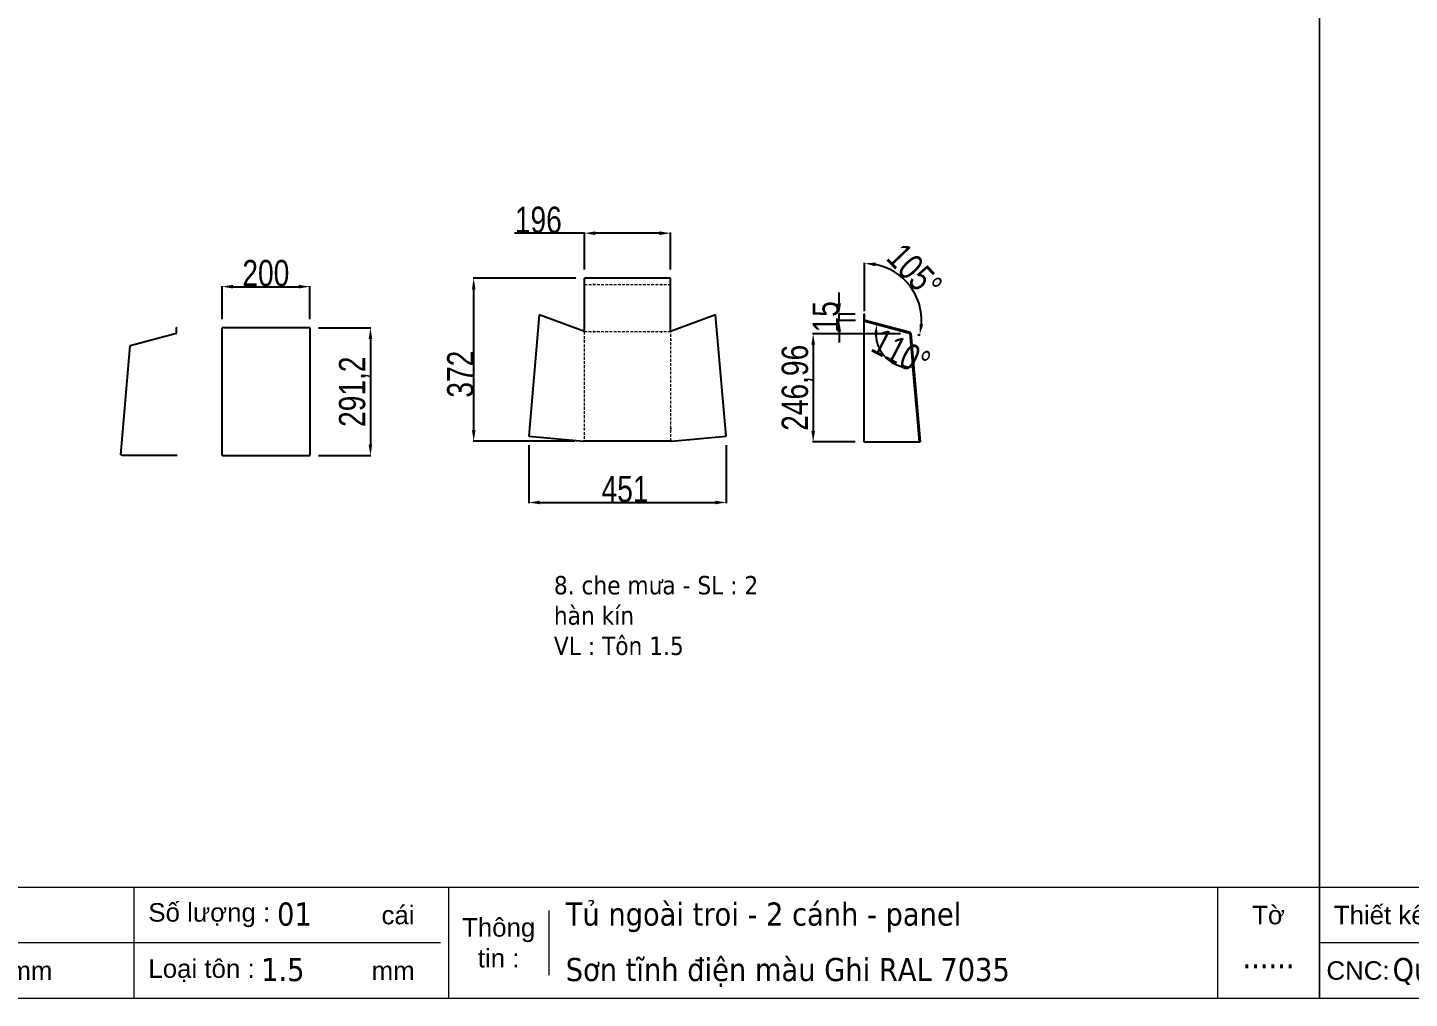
# Model space of a CAD drawing. Header units: inches. Extents: x 21 to 136330, y 8 to 58290.
# Drawn here: x 42607 to 45759, y 40855 to 43071 of the extents above; entities that cross this region are included whole.
import ezdxf
from ezdxf.enums import TextEntityAlignment as Align

# ---------------------------------------------------------------- set-up
doc = ezdxf.new("R2010")
doc.units = ezdxf.units.IN
doc.header["$MEASUREMENT"] = 0
doc.linetypes.add('HIDDEN', pattern=[9.525, 6.35, -3.175])
doc.layers.add('0 TĂNG CỨNG', color=7, linetype='Continuous', lineweight=15)
doc.layers.add('@.0.DM. NÉT ĐỨT', color=8, linetype='HIDDEN', lineweight=9)
doc.layers.add('@.0.DM. NÉT CHÍNH', color=7, linetype='Continuous')
doc.layers.add('@.0.DM. NÉT CHÍNH @ 1', color=7, linetype='Continuous')
doc.layers.add('@.DM. KÍCH THƯỚC', color=8, linetype='Continuous', transparency=0.2)
doc.layers.add('@.DM. KÍCH THƯỚC @ 1', color=8, linetype='Continuous', transparency=0.2)
doc.styles.add('ARIAL', font='arial.ttf')
doc.styles.add('Note Text (ISO)', font='tahoma.ttf')
doc.styles.add('roman', font='roman.shx', dxfattribs={"width": 0.8})
doc.styles.add('Tahoma (Input Text)', font='tahoma.ttf')
doc.dimstyles.new('Kích thước Duy Mạnh', dxfattribs={"dimtxt": 30, "dimasz": 25, "dimexe": 1.25, "dimexo": 20, "dimtad": 1, "dimdec": 1, "dimtxsty": 'roman', "dimcen": 2.5, "dimclrd": 8, "dimclre": 8, "dimclrt": 2, "dimadec": 0, "dimazin": 0, "dimtfac": 1, "dimtdec": 1, "dimtix": 1, "dimtmove": 0, "dimatfit": 3, "dimfxl": 1, "dimtfillclr": 1, "dimarcsym": 0})

# ---------------------------------------------------------------- blocks, each defined once
blk = doc.blocks.new('*D816')
at = {"layer": '@.DM. KÍCH THƯỚC', "lineweight": -2, "transparency": 16777216}
for p, q in [((43877.2, 42601.5), (43717.7, 42601.5)), ((44048.2, 42601.5), (43902.2, 42601.5))]:
    blk.add_line(p, q, dxfattribs=at)
at = {"layer": '@.DM. KÍCH THƯỚC', "color": 8, "lineweight": -2, "transparency": 16777216}
for p, q in [((43877.2, 42518.7), (43877.2, 42602.7)), ((44073.2, 42518.7), (44073.2, 42602.7))]:
    blk.add_line(p, q, dxfattribs=at)
at = {"layer": '@.DM. KÍCH THƯỚC', "transparency": 16777216}
for points in [[(43902.2, 42605.6), (43902.2, 42597.3), (43877.2, 42601.5)], [(44048.2, 42605.6), (44048.2, 42597.3), (44073.2, 42601.5)]]:
    blk.add_solid(points, dxfattribs=at)
at = {"layer": 'Defpoints', "color": 0, "transparency": 16777216}
for p in [(43877.2, 42601.5), (43877.2, 42498.7), (44073.2, 42498.7)]:
    blk.add_point(p, dxfattribs=at)
at = {"layer": '@.DM. KÍCH THƯỚC', "color": 2, "transparency": 16777216, "insert": (43718.3, 42662.1), "char_height": 60, "attachment_point": 1, "style": 'roman'}
blk.add_mtext('196', dxfattribs=at)
blk = doc.blocks.new('*D817')
at = {"layer": '@.0.DM. NÉT CHÍNH', "color": 8, "lineweight": -2, "transparency": 16777216}
for p, q in [((43749.8, 42118), (43749.8, 41985.6)), ((44200.5, 42118), (44200.5, 41985.6))]:
    blk.add_line(p, q, dxfattribs=at)
at = {"layer": '@.0.DM. NÉT CHÍNH', "lineweight": -2, "transparency": 16777216}
blk.add_line((43774.8, 41986.8), (44175.5, 41986.8), dxfattribs=at)
at = {"layer": '@.0.DM. NÉT CHÍNH', "transparency": 16777216}
for points in [[(43774.8, 41991), (43774.8, 41982.7), (43749.8, 41986.8)], [(44175.5, 41991), (44175.5, 41982.7), (44200.5, 41986.8)]]:
    blk.add_solid(points, dxfattribs=at)
at = {"layer": 'Defpoints', "color": 0, "transparency": 16777216}
for p in [(43749.8, 42138), (44200.5, 42138), (44200.5, 41986.8)]:
    blk.add_point(p, dxfattribs=at)
at = {"layer": '@.0.DM. NÉT CHÍNH', "color": 2, "transparency": 16777216, "insert": (43916.1, 42047.5), "char_height": 60, "attachment_point": 1, "style": 'roman'}
blk.add_mtext('451', dxfattribs=at)
blk = doc.blocks.new('*D818')
at = {"layer": '@.DM. KÍCH THƯỚC', "color": 8, "lineweight": -2, "transparency": 16777216}
for p, q in [((43857.2, 42498.7), (43623.2, 42498.7)), ((43854.8, 42127), (43623.2, 42127))]:
    blk.add_line(p, q, dxfattribs=at)
at = {"layer": '@.DM. KÍCH THƯỚC', "lineweight": -2, "transparency": 16777216}
blk.add_line((43624.4, 42152), (43624.4, 42473.7), dxfattribs=at)
at = {"layer": '@.DM. KÍCH THƯỚC', "transparency": 16777216}
for points in [[(43620.3, 42473.7), (43628.6, 42473.7), (43624.4, 42498.7)], [(43620.3, 42152), (43628.6, 42152), (43624.4, 42127)]]:
    blk.add_solid(points, dxfattribs=at)
at = {"layer": 'Defpoints', "color": 0, "transparency": 16777216}
for p in [(43624.4, 42498.7), (43877.2, 42498.7), (43874.8, 42127)]:
    blk.add_point(p, dxfattribs=at)
at = {"layer": '@.DM. KÍCH THƯỚC', "color": 2, "transparency": 16777216, "insert": (43563.8, 42226.1), "char_height": 60, "attachment_point": 1, "rotation": 90, "style": 'roman'}
blk.add_mtext('372', dxfattribs=at)
blk = doc.blocks.new('*D819')
at = {"layer": '@.DM. KÍCH THƯỚC', "lineweight": -2, "transparency": 16777216}
for p, q in [((44458, 42441.4), (44458, 42466.4)), ((44458, 42401.9), (44458, 42416.4)), ((44458, 42376.9), (44458, 42351.9))]:
    blk.add_line(p, q, dxfattribs=at)
at = {"layer": '@.DM. KÍCH THƯỚC', "color": 8, "lineweight": -2, "transparency": 16777216}
for p, q in [((44494.4, 42416.4), (44456.8, 42416.4)), ((44495, 42401.9), (44456.8, 42401.9))]:
    blk.add_line(p, q, dxfattribs=at)
at = {"layer": '@.DM. KÍCH THƯỚC', "transparency": 16777216}
for points in [[(44453.8, 42441.4), (44462.2, 42441.4), (44458, 42416.4)], [(44453.8, 42376.9), (44462.2, 42376.9), (44458, 42401.9)]]:
    blk.add_solid(points, dxfattribs=at)
at = {"layer": 'Defpoints', "color": 0, "transparency": 16777216}
for p in [(44458, 42416.4), (44514.4, 42416.4), (44515, 42401.9)]:
    blk.add_point(p, dxfattribs=at)
at = {"layer": '@.DM. KÍCH THƯỚC', "color": 2, "transparency": 16777216, "insert": (44397.4, 42374.9), "char_height": 60, "attachment_point": 1, "rotation": 90, "style": 'roman'}
blk.add_mtext('15', dxfattribs=at)
blk = doc.blocks.new('*D820')
at = {"layer": '@.DM. KÍCH THƯỚC', "color": 8, "lineweight": -2, "transparency": 16777216}
for p, q in [((44515.9, 42423.7), (44515.9, 42533.8)), ((44637.3, 42370), (44642.7, 42368.6))]:
    blk.add_line(p, q, dxfattribs=at)
at = {"layer": '@.DM. KÍCH THƯỚC', "lineweight": -2, "transparency": 16777216}
blk.add_arc((44515.9, 42402.6), 130, 356.0362, 78.9638, dxfattribs=at)
at = {"layer": '@.DM. KÍCH THƯỚC', "transparency": 16777216}
for points in [[(44540.4, 42526), (44541.2, 42534.3), (44515.9, 42532.6)], [(44649.7, 42392.9), (44641.5, 42394.3), (44641.5, 42368.9)]]:
    blk.add_solid(points, dxfattribs=at)
at = {"layer": 'Defpoints', "color": 0, "transparency": 16777216}
for p in [(44638.1, 42447), (44515.9, 42403.7), (44515.9, 42402.6), (44618, 42375.2)]:
    blk.add_point(p, dxfattribs=at)
at = {"layer": '@.DM. KÍCH THƯỚC', "color": 2, "transparency": 16777216, "insert": (44606.2, 42583.9), "char_height": 60, "attachment_point": 1, "rotation": 313.7588, "style": 'roman'}
blk.add_mtext('105°', dxfattribs=at)
blk = doc.blocks.new('*D821')
at = {"layer": '@.DM. KÍCH THƯỚC', "color": 8, "lineweight": -2, "transparency": 16777216}
for p, q in [((44536, 42395.6), (44545.1, 42393.2)), ((44639.6, 42145.1), (44626.4, 42296.3))]:
    blk.add_line(p, q, dxfattribs=at)
at = {"layer": '@.DM. KÍCH THƯỚC', "lineweight": -2, "transparency": 16777216}
blk.add_arc((44619.7, 42373.2), 78.5, 183.3328, 256.6672, dxfattribs=at)
at = {"layer": '@.DM. KÍCH THƯỚC', "transparency": 16777216}
for points in [[(44537.2, 42369.1), (44545.5, 42368.2), (44543.9, 42393.5)], [(44601.9, 42301), (44601.3, 42292.7), (44626.5, 42295)]]:
    blk.add_solid(points, dxfattribs=at)
at = {"layer": 'Defpoints', "color": 0, "transparency": 16777216}
for p in [(44516.6, 42400.8), (44619.7, 42373.2), (44546.7, 42344.2), (44641.4, 42125.2)]:
    blk.add_point(p, dxfattribs=at)
at = {"layer": '@.DM. KÍCH THƯỚC', "color": 2, "transparency": 16777216, "insert": (44554.6, 42386.9), "char_height": 60, "attachment_point": 1, "rotation": 332.5218, "style": 'roman'}
blk.add_mtext('110°', dxfattribs=at)
blk = doc.blocks.new('*D872')
at = {"layer": '@.0.DM. NÉT CHÍNH', "color": 8, "lineweight": -2, "transparency": 16777216}
for p, q in [((44598.3, 42372), (44397.5, 42372)), ((44494.4, 42125.1), (44397.5, 42125.1))]:
    blk.add_line(p, q, dxfattribs=at)
at = {"layer": '@.0.DM. NÉT CHÍNH', "lineweight": -2, "transparency": 16777216}
blk.add_line((44398.8, 42347), (44398.8, 42150.1), dxfattribs=at)
at = {"layer": '@.0.DM. NÉT CHÍNH', "transparency": 16777216}
for points in [[(44394.6, 42347), (44403, 42347), (44398.8, 42372)], [(44394.6, 42150.1), (44403, 42150.1), (44398.8, 42125.1)]]:
    blk.add_solid(points, dxfattribs=at)
at = {"layer": 'Defpoints', "color": 0, "transparency": 16777216}
for p in [(44618.3, 42372), (44398.8, 42125.1), (44514.4, 42125.1)]:
    blk.add_point(p, dxfattribs=at)
at = {"layer": '@.0.DM. NÉT CHÍNH', "color": 2, "transparency": 16777216, "insert": (44362.5, 42248.6), "char_height": 60, "attachment_point": 5, "rotation": 90, "style": 'roman'}
blk.add_mtext('246,96', dxfattribs=at)
blk = doc.blocks.new('*D873')
at = {"layer": '@.0.DM. NÉT CHÍNH', "color": 8, "lineweight": -2, "transparency": 16777216}
for p, q in [((43050.3, 42405.2), (43050.3, 42480.6)), ((43250.3, 42405.2), (43250.3, 42480.6))]:
    blk.add_line(p, q, dxfattribs=at)
at = {"layer": '@.0.DM. NÉT CHÍNH', "lineweight": -2, "transparency": 16777216}
blk.add_line((43075.3, 42479.4), (43225.3, 42479.4), dxfattribs=at)
at = {"layer": '@.0.DM. NÉT CHÍNH', "transparency": 16777216}
for points in [[(43075.3, 42483.6), (43075.3, 42475.2), (43050.3, 42479.4)], [(43225.3, 42483.6), (43225.3, 42475.2), (43250.3, 42479.4)]]:
    blk.add_solid(points, dxfattribs=at)
at = {"layer": 'Defpoints', "color": 0, "transparency": 16777216}
for p in [(43250.3, 42479.4), (43050.3, 42385.2), (43250.3, 42385.2)]:
    blk.add_point(p, dxfattribs=at)
at = {"layer": '@.0.DM. NÉT CHÍNH', "color": 2, "transparency": 16777216, "insert": (43150.3, 42510), "char_height": 60, "attachment_point": 5, "style": 'roman'}
blk.add_mtext('200', dxfattribs=at)
blk = doc.blocks.new('*D874')
at = {"layer": '@.0.DM. NÉT CHÍNH', "color": 8, "lineweight": -2, "transparency": 16777216}
for p, q in [((43270.3, 42385.2), (43390.1, 42385.2)), ((43270.3, 42094), (43390.1, 42094))]:
    blk.add_line(p, q, dxfattribs=at)
at = {"layer": '@.0.DM. NÉT CHÍNH', "lineweight": -2, "transparency": 16777216}
blk.add_line((43388.9, 42360.2), (43388.9, 42119), dxfattribs=at)
at = {"layer": '@.0.DM. NÉT CHÍNH', "transparency": 16777216}
for points in [[(43384.7, 42360.2), (43393, 42360.2), (43388.9, 42385.2)], [(43384.7, 42119), (43393, 42119), (43388.9, 42094)]]:
    blk.add_solid(points, dxfattribs=at)
at = {"layer": 'Defpoints', "color": 0, "transparency": 16777216}
for p in [(43250.3, 42385.2), (43250.3, 42094), (43388.9, 42094)]:
    blk.add_point(p, dxfattribs=at)
at = {"layer": '@.0.DM. NÉT CHÍNH', "color": 2, "transparency": 16777216, "insert": (43352.5, 42239.6), "char_height": 60, "attachment_point": 5, "rotation": 90, "style": 'roman'}
blk.add_mtext('291,2', dxfattribs=at)
blk = doc.blocks.new('KHUNG KT1')
at = {"color": 7}
for p, q in [((7128, -4752), (0, -4752)), ((4052.8, -4752), (4052.8, -5040)), ((4868.8, -4752), (4868.8, -5040)), ((6864, -4752), (6864, -5040)), ((5128.7, -4812), (5128.7, -4980)), ((4848, -4896), (0, -4896))]:
    blk.add_line(p, q, dxfattribs=at)
blk.add_lwpolyline([(0, 0), (7128, 0), (7128, -5040), (0, -5040)], close=True, dxfattribs=at)
at = {"color": 2, "char_height": 48, "style": 'ARIAL'}
for s, insert, width, attachment_point in [('  Thiết kế :', (0, -4824), 2202.321, 4), ('  Số lượng :', (4052.8, -4824), 2202.321, 4), ('cái', (4695, -4824), 2202.321, 4), ('Tờ', (6996, -4824), 264, 5), ('Thông\\Ptin :', (4998.8, -4896), 259.945, 5), ('CNC:', (18.2, -4968), 2202.321, 4), ('  Loại tôn :', (4052.8, -4968), 2202.321, 4), ('mm', (3729.5, -4968), 2202.321, 4), ('mm', (4669.3, -4968), 2202.321, 4)]:
    blk.add_mtext(s, dxfattribs=dict(at, insert=insert, width=width, attachment_point=attachment_point))
at = {"color": 1, "style": 'Tahoma (Input Text)', "flags": 8}
for tag, p in [('#01', (328.9, -4851.1)), ('#03', (1514.7, -4846.3)), ('#05', (2819, -4851.1)), ('#07', (4424, -4851.1)), ('#09', (5172.9, -4851.1)), ('#02', (189.8, -4995.1)), ('#04', (1755.3, -4995.1)), ('#06', (2727.8, -4995.1)), ('#08', (4382.7, -4995.1)), ('#10', (5172.9, -4995.1))]:
    blk.add_attdef(tag, p, '', height=60, dxfattribs=at)
blk.add_attdef('#11', text='', height=60, dxfattribs=at).set_placement((6996, -4961.6), align=Align.CENTER)
at = {"layer": '0 TĂNG CỨNG', "color": 1, "style": 'ARIAL'}
blk.add_attdef('#12', (852.8, -4987.6), '', height=60, dxfattribs=at)

msp = doc.modelspace()

# ---------------------------------------------------------------- linework, layer by layer
at = {"layer": '@.0.DM. NÉT CHÍNH'}
for p, q in [((43877.1786, 42377.2474), (43877.1786, 42498.6876)), ((44073.1786, 42498.6876), (43877.1786, 42498.6876)), ((44073.1786, 42377.2474), (44073.1786, 42498.6876)), ((43774.0418, 42414.7861), (43749.8226, 42137.9593)), ((43877.1786, 42377.2474), (43774.0418, 42414.7861)), ((44176.3154, 42414.7861), (44073.1786, 42377.2474)), ((44200.5346, 42137.9593), (44176.3154, 42414.7861)), ((44515.924, 42416.4141), (44514.424, 42416.4141)), ((44514.424, 42416.4141), (44514.424, 42403.716)), ((44514.424, 42402.967), (44514.424, 42125.0827)), ((44617.9803, 42375.2191), (44514.424, 42402.967)), ((44515.924, 42403.716), (44515.924, 42416.4141)), ((44516.6475, 42400.8183), (44618.1194, 42373.6289)), ((42946.1207, 42372.658), (42840.9807, 42344.4858)), ((42946.1207, 42372.658), (42946.1207, 42386.507)), ((42946.1207, 42386.507), (42947.6207, 42386.507)), ((43050.3346, 42093.968), (43050.3346, 42385.1686)), ((43250.3346, 42385.1686), (43050.3346, 42385.1686)), ((43250.3346, 42385.1686), (43250.3346, 42093.968)), ((43877.1786, 42377.1468), (43877.1786, 42376.2452)), ((44073.1786, 42377.1468), (44073.1786, 42376.2452)), ((44617.9803, 42375.2191), (44618.2585, 42372.0387)), ((44619.035, 42374.9365), (44617.9803, 42375.2191)), ((44618.1194, 42373.6289), (44618.6468, 42373.4876)), ((44621.2471, 42372.3002), (44618.2585, 42372.0387)), ((44618.6468, 42373.4876), (44619.035, 42374.9365)), ((44641.3587, 42125.2134), (44619.7528, 42372.1695)), ((44621.2471, 42372.3002), (44642.853, 42125.3442)), ((42819.1917, 42095.4371), (42840.9807, 42344.4858)), ((43749.8226, 42137.9593), (43874.7857, 42127.0264)), ((44075.5715, 42127.0264), (43874.7857, 42127.0264)), ((44075.5715, 42127.0264), (44200.5346, 42137.9593)), ((44514.424, 42125.0827), (44639.8644, 42125.0827)), ((44639.8644, 42125.0827), (44642.853, 42125.3442)), ((42819.1917, 42095.4371), (42822.1803, 42095.1756)), ((42822.1803, 42095.1756), (42947.6207, 42095.1756)), ((43050.3346, 42093.968), (43250.3346, 42093.968))]:
    msp.add_line(p, q, dxfattribs=at)
at = {"layer": '@.0.DM. NÉT CHÍNH', "color": 1}
for p, q in [((43898.333, 42484.5758), (43896.833, 42484.5758)), ((44052.0242, 42484.5758), (44053.5242, 42484.5758)), ((43898.333, 42376.2452), (43896.833, 42376.2452)), ((44052.0242, 42376.2452), (44053.5242, 42376.2452)), ((43876.4821, 42358.2988), (43876.4821, 42356.7988)), ((44073.875, 42358.2988), (44073.875, 42356.7988)), ((43876.4821, 42155.9817), (43876.4821, 42154.4817)), ((44073.875, 42155.9817), (44073.875, 42154.4817))]:
    msp.add_line(p, q, dxfattribs=at)
at = {"layer": '@.0.DM. NÉT CHÍNH'}
for centre, radius, start, end in [((44517.424, 42403.716), 3, 180, 195), ((44517.424, 42403.716), 3, 195, 255), ((44517.424, 42403.716), 1.5, 180, 255), ((44618.2585, 42372.0387), 1.5, 5, 75), ((44618.2585, 42372.0387), 3, 5, 75)]:
    msp.add_arc(centre, radius, start, end, dxfattribs=at)
at = {"layer": '@.0.DM. NÉT ĐỨT'}
for p, q in [((43877.1786, 42484.5758), (44073.1786, 42484.5758)), ((43876.4821, 42376.2452), (43876.4821, 42127.0264)), ((44073.875, 42376.2452), (43876.4821, 42376.2452)), ((44073.875, 42127.0264), (44073.875, 42376.2452))]:
    msp.add_line(p, q, dxfattribs=at)

# ---------------------------------------------------------------- block references
at = {"layer": '0 TĂNG CỨNG', "color": 1}
ref = msp.add_blockref('KHUNG KT1', (39285.8612, 45286.5478), dxfattribs=dict(at, xscale=0.8792977987369557, yscale=0.8792977987369557, zscale=0.8792977987369557))
ref.add_attrib('#07', '01', (43175.8878, 41021.021), dxfattribs={"layer": '0', "color": 1, "height": 52.75787, "style": 'Tahoma (Input Text)'})
ref.add_attrib('#08', '1.5', (43139.5191, 40894.4021), dxfattribs={"layer": '0', "color": 1, "height": 52.75787, "style": 'Tahoma (Input Text)'})
ref.add_attrib('#10', 'Sơn tĩnh điện màu Ghi RAL 7035', (43834.3808, 40894.4021), dxfattribs={"layer": '0', "color": 1, "height": 52.757868, "style": 'Tahoma (Input Text)'})
ref.add_attrib('#09', 'Tủ ngoài troi - 2 cánh - panel', (43834.3808, 41021.021), dxfattribs={"layer": '0', "color": 1, "height": 52.757868, "style": 'Tahoma (Input Text)'})
ref.add_attrib('#11', '......', dxfattribs={"layer": '0', "color": 1, "height": 52.75787, "style": 'Tahoma (Input Text)'}).set_placement((45437.4143, 40923.7933), align=Align.CENTER)
ref = msp.add_blockref('KHUNG KT1', (45553.4959, 45286.5478), dxfattribs=dict(at, xscale=0.8792977987369557, yscale=0.8792977987369557, zscale=0.8792977987369557))
ref.add_attrib('#02', 'Quyen', (45720.3745, 40894.4021), dxfattribs={"layer": '0', "color": 1, "height": 52.75787, "style": 'Tahoma (Input Text)'})

# ---------------------------------------------------------------- texts
at = {"layer": '@.0.DM. NÉT CHÍNH', "color": 2, "insert": (43807.3214, 41819.0532), "char_height": 41.999999, "width": 551.411705, "attachment_point": 1, "line_spacing_factor": 0.987884, "style": 'Note Text (ISO)'}
msp.add_mtext('8. che mưa - SL : 2\\Phàn kín\\PVL : Tôn 1.5', dxfattribs=at)

# ---------------------------------------------------------------- dimensions: what is measured, and where the dimension line sits
at = {"layer": '@.0.DM. NÉT CHÍNH @ 1'}
dim = msp.add_linear_dim(base=(43250.3346, 42479.3875), p1=(43050.3346, 42385.1686), p2=(43250.3346, 42385.1686), dimstyle='Kích thước Duy Mạnh', override={"dimscale": 1, "dimtxt": 60, "dimdec": 2, "dimclrd": 256, "dimadec": 2, "dimtdec": 2, "dimtix": 1, "dimtofl": 1, "dimtmove": 0, "dimatfit": 3}, dxfattribs=at)
dim.commit()
dim.dimension.update_dxf_attribs({"geometry": '*D873', "text_midpoint": (43150.3346, 42510.0125)})
for base, p1, p2, picture, middle in [((43388.8793, 42093.968), (43250.3346, 42385.1686), (43250.3346, 42093.968), '*D874', (43352.54, 42239.5683)), ((44398.7895, 42125.0827), (44618.2585, 42372.0387), (44514.424, 42125.0827), '*D872', (44362.4502, 42248.5607))]:
    dim = msp.add_linear_dim(base=base, p1=p1, p2=p2, angle=90, dimstyle='Kích thước Duy Mạnh', override={"dimscale": 1, "dimtxt": 60, "dimdec": 2, "dimclrd": 256, "dimadec": 2, "dimtdec": 2, "dimtix": 1, "dimtofl": 1, "dimtmove": 0, "dimatfit": 3}, dxfattribs=at)
    dim.commit()
    dim.dimension.update_dxf_attribs({"geometry": picture, "text_midpoint": middle})
dim = msp.add_linear_dim(base=(44200.5346, 41986.8378), p1=(43749.8226, 42137.9593), p2=(44200.5346, 42137.9593), angle=180, dimstyle='Kích thước Duy Mạnh', override={"dimscale": 1, "dimtxt": 60, "dimdec": 0, "dimclrd": 256, "dimtdec": 0, "dimtix": 1, "dimtofl": 0, "dimtmove": 0, "dimatfit": 1}, dxfattribs=at)
dim.commit()
dim.dimension.update_dxf_attribs({"geometry": '*D817', "text_midpoint": (43967.493, 41986.8378), "dimtype": 128})
at = {"layer": '@.DM. KÍCH THƯỚC @ 1', "color": 0}
for base, p1, p2, angle, override, picture, middle in [((43877.1786, 42601.4651), (44073.1786, 42498.6876), (43877.1786, 42498.6876), 180, {"dimscale": 1, "dimtxt": 60, "dimdec": 0, "dimclrd": 256, "dimtdec": 0, "dimtix": 1, "dimtofl": 0, "dimtmove": 0, "dimatfit": 2}, '*D816', (43774.2853, 42601.4651)), ((43624.4338, 42498.6876), (43874.7857, 42127.0264), (43877.1786, 42498.6876), 90, {"dimscale": 1, "dimtxt": 60, "dimdec": 0, "dimclrd": 256, "dimtdec": 0, "dimtix": 1, "dimtofl": 0, "dimtmove": 0, "dimatfit": 1}, '*D818', (43624.4338, 42287.857)), ((44458.0141, 42416.4141), (44515.0439, 42401.8897), (44514.424, 42416.4141), 90, {"dimscale": 1, "dimtxt": 60, "dimdec": 0, "dimclrd": 256, "dimtdec": 0, "dimtix": 1, "dimtofl": 1, "dimtmove": 0, "dimatfit": 1}, '*D819', (44458.0141, 42409.1519))]:
    dim = msp.add_linear_dim(base=base, p1=p1, p2=p2, angle=angle, dimstyle='Kích thước Duy Mạnh', override=override, dxfattribs=at)
    dim.commit()
    dim.dimension.update_dxf_attribs({"geometry": picture, "text_midpoint": middle, "dimtype": 128})
for base, center, p1, p2, picture, middle in [((44638.0761, 42447.0248), (44515.924, 42402.565), (44617.9803, 42375.2191), (44515.924, 42403.716), '*D820', (44609.8114, 42492.4704)), ((44546.7378, 42344.2452), (44619.6613, 42373.2158), (44516.6475, 42400.8183), (44641.3587, 42125.2134), '*D821', (44583.4556, 42303.6006))]:
    dim = msp.add_angular_dim_3p(base=base, center=center, p1=p1, p2=p2, dimstyle='Kích thước Duy Mạnh', override={"dimscale": 1, "dimtxt": 60, "dimdec": 0, "dimclrd": 256, "dimtdec": 0, "dimtix": 1, "dimtofl": 0, "dimtmove": 0, "dimatfit": 1}, dxfattribs=at)
    dim.commit()
    dim.dimension.update_dxf_attribs({"geometry": picture, "text_midpoint": middle, "dimtype": 133})

doc.saveas('drawing.dxf')
